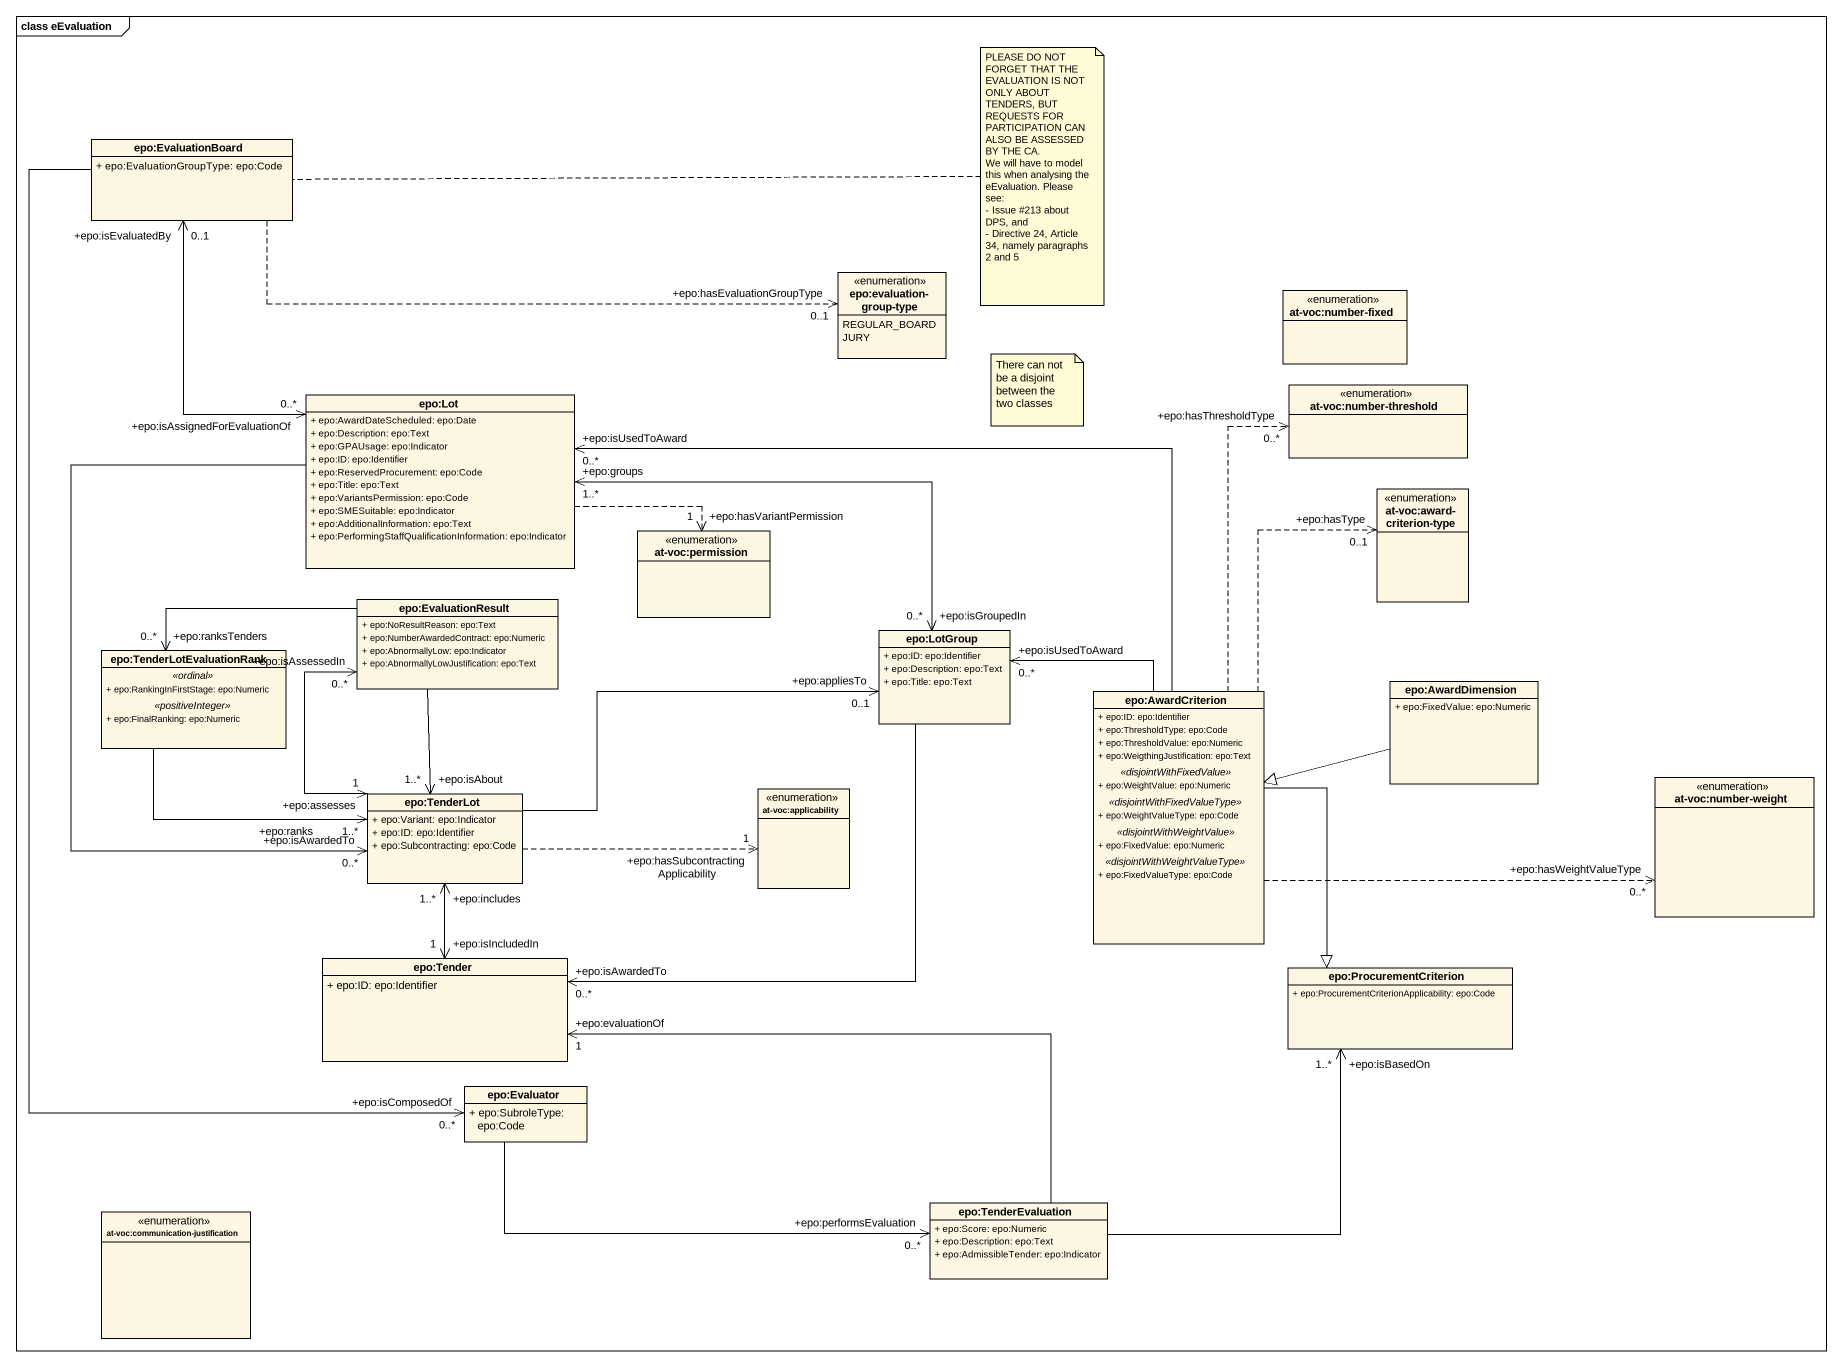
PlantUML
@startuml
mainframe class eEvaluation
hide circle
hide empty members
skinparam classAttributeIconSize 0
class "epo:EvaluationBoard" as epo_EvaluationBoard {
  + epo:EvaluationGroupType: epo:Code
}
enum "epo:evaluation-group-type" as epo_evaluation_group_type {
  REGULAR_BOARD
  JURY
}
enum "at-voc:number-fixed" as at_voc_number_fixed
enum "at-voc:number-threshold" as at_voc_number_threshold
class "epo:Lot" as epo_Lot {
  + epo:AwardDateScheduled: epo:Date
  + epo:Description: epo:Text
  + epo:GPAUsage: epo:Indicator
  + epo:ID: epo:Identifier
  + epo:ReservedProcurement: epo:Code
  + epo:Title: epo:Text
  + epo:VariantsPermission: epo:Code
  + epo:SMESuitable: epo:Indicator
  + epo:AdditionalInformation: epo:Text
  + epo:PerformingStaffQualificationInformation: epo:Indicator
}
enum "at-voc:award-criterion-type" as at_voc_award_criterion_type
enum "at-voc:permission" as at_voc_permission
class "epo:EvaluationResult" as epo_EvaluationResult {
  + epo:NoResultReason: epo:Text
  + epo:NumberAwardedContract: epo:Numeric
  + epo:AbnormallyLow: epo:Indicator
  + epo:AbnormallyLowJustification: epo:Text
}
class "epo:TenderLotEvaluationRank" as epo_TenderLotEvaluationRank {
  .. <<ordinal>> ..
  + epo:RankingInFirstStage: epo:Numeric
  .. <<positiveInteger>> ..
  + epo:FinalRanking: epo:Numeric
}
class "epo:LotGroup" as epo_LotGroup {
  + epo:ID: epo:Identifier
  + epo:Description: epo:Text
  + epo:Title: epo:Text
}
class "epo:AwardCriterion" as epo_AwardCriterion {
  + epo:ID: epo:Identifier
  + epo:ThresholdType: epo:Code
  + epo:ThresholdValue: epo:Numeric
  + epo:WeigthingJustification: epo:Text
  .. <<disjointWithFixedValue>> ..
  + epo:WeightValue: epo:Numeric
  .. <<disjointWithFixedValueType>> ..
  + epo:WeightValueType: epo:Code
  .. <<disjointWithWeightValue>> ..
  + epo:FixedValue: epo:Numeric
  .. <<disjointWithWeightValueType>> ..
  + epo:FixedValueType: epo:Code
}
class "epo:AwardDimension" as epo_AwardDimension {
  + epo:FixedValue: epo:Numeric
}
class "epo:TenderLot" as epo_TenderLot {
  + epo:Variant: epo:Indicator
  + epo:ID: epo:Identifier
  + epo:Subcontracting: epo:Code
}
enum "at-voc:applicability" as at_voc_applicability
enum "at-voc:number-weight" as at_voc_number_weight
class "epo:Tender" as epo_Tender {
  + epo:ID: epo:Identifier
}
class "epo:ProcurementCriterion" as epo_ProcurementCriterion {
  + epo:ProcurementCriterionApplicability: epo:Code
}
class "epo:Evaluator" as epo_Evaluator {
  + epo:SubroleType: epo:Code
}
enum "at-voc:communication-justification" as at_voc_communication
class "epo:TenderEvaluation" as epo_TenderEvaluation {
  + epo:Score: epo:Numeric
  + epo:Description: epo:Text
  + epo:AdmissibleTender: epo:Indicator
}
epo_EvaluationBoard .right.> "+epo:hasEvaluationGroupType\n0..1" epo_evaluation_group_type
epo_EvaluationBoard "+epo:isEvaluatedBy\n0..1" <--> "+epo:isAssignedForEvaluationOf\n0..*" epo_Lot
epo_EvaluationBoard --> "+epo:isComposedOf\n0..*" epo_Evaluator
epo_Lot .right.> "+epo:hasVariantPermission\n1" at_voc_permission
epo_Lot "+epo:groups\n1..*" <-right-> "+epo:isGroupedIn\n0..*" epo_LotGroup
epo_Lot --> "+epo:isAwardedTo\n0..*" epo_TenderLot
epo_EvaluationResult -left-> "+epo:ranksTenders\n0..*" epo_TenderLotEvaluationRank
epo_EvaluationResult --> "+epo:isAbout\n1..*" epo_TenderLot
epo_TenderLotEvaluationRank -right-> "+epo:ranks\n1..*" epo_TenderLot
epo_LotGroup --> "+epo:isAwardedTo\n0..*" epo_Tender
epo_AwardCriterion .up.> "+epo:hasThresholdType\n0..*" at_voc_number_threshold
epo_AwardCriterion -left-> "+epo:isUsedToAward\n0..*" epo_Lot
epo_AwardCriterion .up.> "+epo:hasType\n0..1" at_voc_award_criterion_type
epo_AwardCriterion -up-> "+epo:isUsedToAward\n0..*" epo_LotGroup
epo_AwardCriterion .right.> "+epo:hasWeightValueType\n0..*" at_voc_number_weight
epo_AwardCriterion --|> epo_ProcurementCriterion
epo_AwardDimension -left-|> epo_AwardCriterion
epo_TenderLot "+epo:assesses\n1" <-up-> "+epo:isAssessedIn\n0..*" epo_EvaluationResult
epo_TenderLot -right-> "+epo:appliesTo\n0..1" epo_LotGroup
epo_TenderLot .right.> "+epo:hasSubcontractingApplicability\n1" at_voc_applicability
epo_Tender "+epo:isIncludedIn\n1" <-up-> "+epo:includes\n1..*" epo_TenderLot
epo_Evaluator -right-> "+epo:performsEvaluation\n0..*" epo_TenderEvaluation
epo_TenderEvaluation -left-> "+epo:evaluationOf\n1" epo_Tender
epo_TenderEvaluation -up-> "+epo:isBasedOn\n1..*" epo_ProcurementCriterion
note right of epo_EvaluationBoard
  PLEASE DO NOT FORGET THAT THE EVALUATION IS NOT ONLY ABOUT TENDERS, BUT REQUESTS FOR PARTICIPATION CAN ALSO BE ASSESSED BY THE CA.
  We will have to model this when analysing the eEvaluation. Please see:
  - Issue #213 about DPS, and
  - Directive 24, Article 34, namely paragraphs 2 and 5
end note
note as N2
  There can not be a disjoint between the two classes
end note
@enduml
